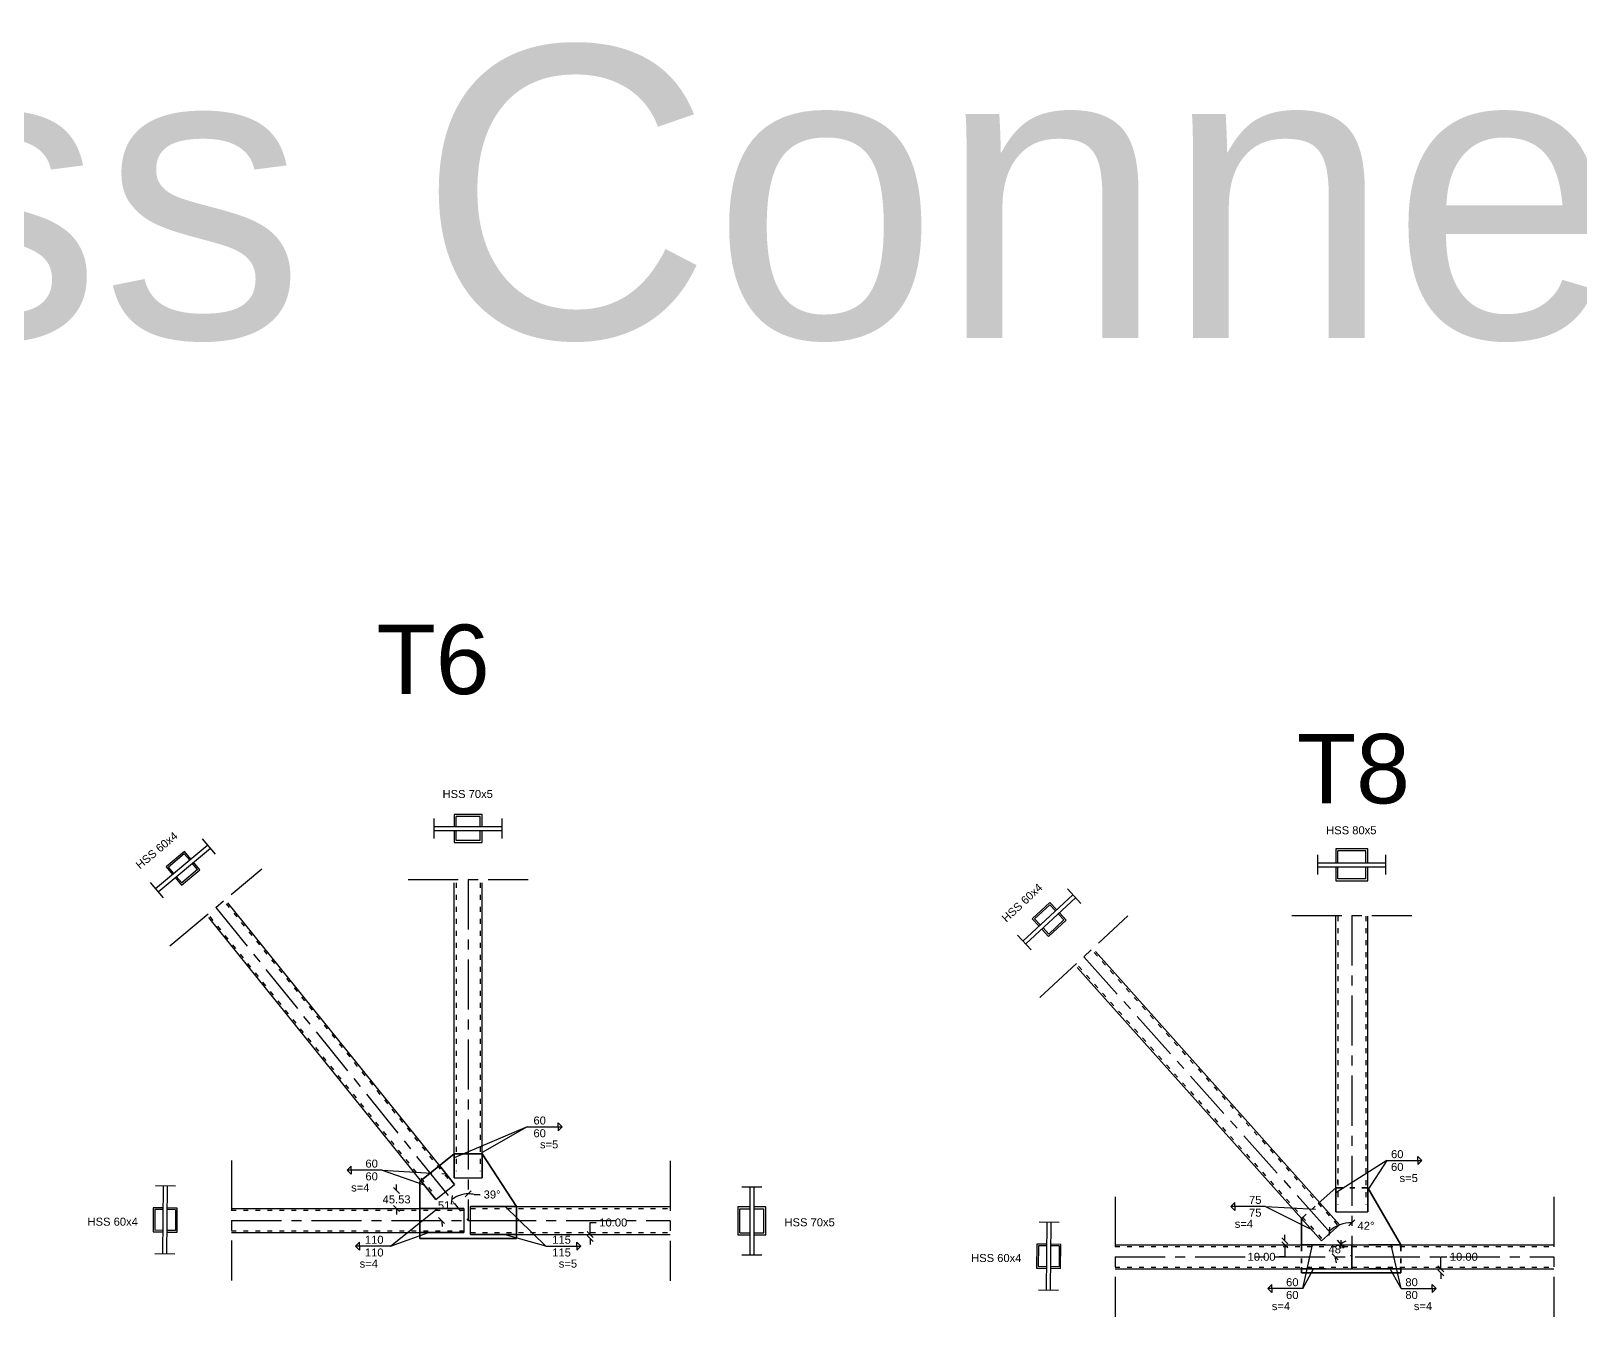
# Model space of a CAD drawing. Header units: inches. Extents: x -15 to 1885144, y -42615 to 866270.
# Drawn here: x 848582 to 852457, y 74455 to 77669 of the extents above; entities that cross this region are included whole.
import ezdxf

# ---------------------------------------------------------------- set-up
doc = ezdxf.new("R2010")
doc.units = ezdxf.units.IN
doc.header["$LTSCALE"] = 100
doc.header["$MEASUREMENT"] = 0
doc.linetypes.add('CENTER', pattern=[2, 1.25, -0.25, 0.25, -0.25])
doc.linetypes.add('dash line', pattern=[30, 12, -18])
doc.layers.add('gusset plate', color=1, linetype='Continuous', lineweight=35)
doc.layers.add('weld', color=2, linetype='Continuous', lineweight=35)
for name, color, linetype in [('sections', 3, 'Continuous'), ('sections Dimensions', 6, 'Continuous'), ('text', 3, 'Continuous')]:
    doc.layers.add(name, color=color, linetype=linetype)
doc.styles.get("Standard").update_dxf_attribs({"font": 'arial.ttf'})
doc.dimstyles.new('connections', dxfattribs={"dimtxt": 20, "dimasz": 15, "dimexe": 0.0625, "dimexo": 0.0625, "dimgap": 10, "dimtad": 0, "dimtih": 1, "dimtoh": 1, "dimzin": 0, "dimdsep": 46, "dimtxsty": 'Standard', "dimblk": 'OBLIQUE', "dimcen": 0.09, "dimse1": 1, "dimse2": 1, "dimclrd": 256, "dimclre": 256, "dimclrt": 256, "dimadec": 0, "dimazin": 0, "dimtfac": 1, "dimtofl": 0, "dimtmove": 0, "dimatfit": 3, "dimfxl": 1, "dimtfillclr": 256, "dimtolj": 1, "dimtzin": 0, "dimlwe": -1, "dimarcsym": 0})

# ---------------------------------------------------------------- blocks, each defined once
blk = doc.blocks.new('_Oblique')
at = {"color": 0, "linetype": 'ByBlock', "lineweight": -2}
blk.add_line((-0.5, -0.5), (0.5, 0.5), dxfattribs=at)
blk = doc.blocks.new('*D610')
at = {"layer": 'Defpoints', "color": 0, "transparency": 16777216}
for p in [(849796.1, 74661.1), (849796.1, 74651.1), (849980.1, 74661.1)]:
    blk.add_point(p, dxfattribs=at)
at = {"layer": 'sections Dimensions', "lineweight": -2, "transparency": 16777216}
for p, q in [((849980.1, 74661.1), (849980.1, 74691.1)), ((849980.1, 74691.1), (849995.1, 74691.1)), ((849980.1, 74651.1), (849980.1, 74636.1))]:
    blk.add_line(p, q, dxfattribs=at)
at = {"layer": 'sections Dimensions', "lineweight": -2, "transparency": 16777216, "xscale": 15, "yscale": 15, "zscale": 15}
for p, rotation in [((849980.1, 74661.1), 270), ((849980.1, 74651.1), 90)]:
    blk.add_blockref('_Oblique', p, dxfattribs=dict(at, rotation=rotation))
at = {"layer": 'sections Dimensions', "transparency": 16777216, "insert": (850037.9, 74691.1), "char_height": 20, "attachment_point": 5}
blk.add_mtext('\\A1;10.00', dxfattribs=at)
blk = doc.blocks.new('*D611')
at = {"layer": 'Defpoints', "color": 0, "transparency": 16777216}
for p in [(849588.2, 74771.6), (849496.2, 74726.1), (849588.2, 74726.1)]:
    blk.add_point(p, dxfattribs=at)
at = {"layer": 'sections Dimensions', "lineweight": -2, "transparency": 16777216}
for p, q in [((849496.2, 74771.6), (849496.2, 74786.6)), ((849496.2, 74726.1), (849496.2, 74711.1))]:
    blk.add_line(p, q, dxfattribs=at)
at = {"layer": 'sections Dimensions', "lineweight": -2, "transparency": 16777216, "xscale": 15, "yscale": 15, "zscale": 15}
for p, rotation in [((849496.2, 74771.6), 270), ((849496.2, 74726.1), 90)]:
    blk.add_blockref('_Oblique', p, dxfattribs=dict(at, rotation=rotation))
at = {"layer": 'sections Dimensions', "transparency": 16777216, "insert": (849496.2, 74748.8), "char_height": 20, "attachment_point": 5}
blk.add_mtext('\\A1;45.53', dxfattribs=at)
blk = doc.blocks.new('*D612')
at = {"layer": 'Defpoints', "color": 0, "transparency": 16777216}
for p in [(849044.2, 75478.9), (849611.7, 74715.6), (849083.4, 74696.1), (849664.6, 74696.1), (849675.5, 74696.1)]:
    blk.add_point(p, dxfattribs=at)
at = {"layer": 'sections Dimensions', "lineweight": -2, "transparency": 16777216}
for start, end in [(115.9739, 128.8845), (180, 192.9106)]:
    blk.add_arc((849675.5, 74696.1), 66.7, start, end, dxfattribs=at)
at = {"layer": 'sections Dimensions', "lineweight": -2, "transparency": 16777216, "xscale": 15, "yscale": 15, "zscale": 15}
for p, rotation in [((849633.6, 74748), 218.884496433718), ((849608.8, 74696.1), 89.99999999998921)]:
    blk.add_blockref('_Oblique', p, dxfattribs=dict(at, rotation=rotation))
at = {"layer": 'sections Dimensions', "transparency": 16777216, "insert": (849620.5, 74733.9), "char_height": 20, "attachment_point": 5}
blk.add_mtext('\\A1;51°', dxfattribs=at)
blk = doc.blocks.new('*D613')
at = {"layer": 'Defpoints', "color": 0, "transparency": 16777216}
for p in [(849044.2, 75478.9), (849646.3, 74756.1), (849675.5, 74731.1), (849675.5, 74696.1), (849675.5, 74661.1)]:
    blk.add_point(p, dxfattribs=at)
at = {"layer": 'sections Dimensions', "lineweight": -2, "transparency": 16777216}
blk.add_line((849690.4, 74761.1), (849705.4, 74761.1), dxfattribs=at)
for start, end in [(90, 128.8845), (77.0894, 90)]:
    blk.add_arc((849675.5, 74696.1), 66.7, start, end, dxfattribs=at)
at = {"layer": 'sections Dimensions', "lineweight": -2, "transparency": 16777216, "xscale": 15, "yscale": 15, "zscale": 15}
for p, rotation in [((849633.6, 74748), 218.8844964337192), ((849675.5, 74762.8), 359.9999999998232)]:
    blk.add_blockref('_Oblique', p, dxfattribs=dict(at, rotation=rotation))
at = {"layer": 'sections Dimensions', "transparency": 16777216, "insert": (849735, 74761.1), "char_height": 20, "attachment_point": 5}
blk.add_mtext('\\A1;39°', dxfattribs=at)
blk = doc.blocks.new('*D618')
at = {"layer": 'Defpoints', "color": 0, "transparency": 16777216}
for p in [(851964.2, 74575.4), (851964.2, 74565.4), (852106.2, 74575.4)]:
    blk.add_point(p, dxfattribs=at)
at = {"layer": 'sections Dimensions', "lineweight": -2, "transparency": 16777216}
for p, q in [((852106.2, 74575.4), (852106.2, 74605.4)), ((852106.2, 74605.4), (852121.2, 74605.4)), ((852106.2, 74565.4), (852106.2, 74550.4))]:
    blk.add_line(p, q, dxfattribs=at)
at = {"layer": 'sections Dimensions', "lineweight": -2, "transparency": 16777216, "xscale": 15, "yscale": 15, "zscale": 15}
for p, rotation in [((852106.2, 74575.4), 270), ((852106.2, 74565.4), 90)]:
    blk.add_blockref('_Oblique', p, dxfattribs=dict(at, rotation=rotation))
at = {"layer": 'sections Dimensions', "transparency": 16777216, "insert": (852164, 74605.4), "char_height": 20, "attachment_point": 5}
blk.add_mtext('\\A1;10.00', dxfattribs=at)
blk = doc.blocks.new('*D619')
at = {"layer": 'Defpoints', "color": 0, "transparency": 16777216}
for p in [(851716.2, 74635.4), (851808.2, 74645.4), (851808.2, 74635.4)]:
    blk.add_point(p, dxfattribs=at)
at = {"layer": 'sections Dimensions', "lineweight": -2, "transparency": 16777216}
for p, q in [((851716.2, 74645.4), (851716.2, 74660.4)), ((851716.2, 74635.4), (851716.2, 74605.4)), ((851716.2, 74605.4), (851701.2, 74605.4))]:
    blk.add_line(p, q, dxfattribs=at)
at = {"layer": 'sections Dimensions', "lineweight": -2, "transparency": 16777216, "xscale": 15, "yscale": 15, "zscale": 15}
for p, rotation in [((851716.2, 74645.4), 270), ((851716.2, 74635.4), 90)]:
    blk.add_blockref('_Oblique', p, dxfattribs=dict(at, rotation=rotation))
at = {"layer": 'sections Dimensions', "transparency": 16777216, "insert": (851658.4, 74605.4), "char_height": 20, "attachment_point": 5}
blk.add_mtext('\\A1;10.00', dxfattribs=at)
blk = doc.blocks.new('*D620')
at = {"layer": 'Defpoints', "color": 0, "transparency": 16777216}
for p in [(851214.4, 75355.5), (851292.1, 74605.4), (851844, 74616.9), (851884.2, 74605.4), (852034.2, 74605.4)]:
    blk.add_point(p, dxfattribs=at)
at = {"layer": 'sections Dimensions', "lineweight": -2, "transparency": 16777216}
for start, end in [(111.0834, 131.7603), (180, 200.6769)]:
    blk.add_arc((851884.2, 74605.4), 41.8, start, end, dxfattribs=at)
at = {"layer": 'sections Dimensions', "lineweight": -2, "transparency": 16777216, "xscale": 15, "yscale": 15, "zscale": 15}
for p, rotation in [((851856.3, 74636.5), 221.7602997039044), ((851842.4, 74605.4), 90.00000000000543)]:
    blk.add_blockref('_Oblique', p, dxfattribs=dict(at, rotation=rotation))
at = {"layer": 'sections Dimensions', "transparency": 16777216, "insert": (851846.8, 74624.1), "char_height": 20, "attachment_point": 5}
blk.add_mtext('\\A1;48°', dxfattribs=at)
blk = doc.blocks.new('*D621')
at = {"layer": 'Defpoints', "color": 0, "transparency": 16777216}
for p in [(851214.4, 75355.5), (851844.4, 74680.7), (851884.2, 74635.4), (851884.2, 74605.4), (851884.2, 74575.4)]:
    blk.add_point(p, dxfattribs=at)
at = {"layer": 'sections Dimensions', "lineweight": -2, "transparency": 16777216}
blk.add_arc((851884.2, 74605.4), 85.3, 90, 131.7603, dxfattribs=at)
at = {"layer": 'sections Dimensions', "lineweight": -2, "transparency": 16777216, "xscale": 15, "yscale": 15, "zscale": 15}
for p, rotation in [((851827.4, 74669), 221.7602997039056), ((851884.2, 74690.6), 359.9999999999337)]:
    blk.add_blockref('_Oblique', p, dxfattribs=dict(at, rotation=rotation))
at = {"layer": 'sections Dimensions', "transparency": 16777216, "insert": (851919.4, 74683), "char_height": 20, "attachment_point": 5}
blk.add_mtext('\\A1;42°', dxfattribs=at)

msp = doc.modelspace()

# ---------------------------------------------------------------- linework, layer by layer
at = {"layer": 'gusset plate', "linetype": 'dash line'}
for p, q in [((849554.631, 74794.013), (849640.465, 74863.234)), ((849710.465, 74863.234), (849796.056, 74731.076)), ((849554.631, 74794.013), (849554.631, 74651.076)), ((851800.061, 74738.6), (851844.172, 74777.985)), ((851844.172, 74777.985), (851849.172, 74777.985)), ((851919.172, 74777.985), (851924.172, 74777.985)), ((852006.636, 74635.358), (851924.172, 74777.985)), ((851758.288, 74701.303), (851761.279, 74703.973)), ((851758.337, 74701.347), (851758.337, 74631.358)), ((852006.636, 74635.358), (852006.636, 74631.358)), ((851758.337, 74579.358), (851758.337, 74565.358)), ((852006.636, 74565.358), (851964.172, 74565.358)), ((852006.636, 74579.358), (852006.636, 74565.358))]:
    msp.add_line(p, q, dxfattribs=at)
at = {"layer": 'gusset plate', "linetype": 'CENTER'}
msp.add_line((849640.465, 74863.234), (849710.465, 74863.234), dxfattribs=at)
at = {"layer": 'gusset plate', "linetype": 'dash line', "ltscale": 0.01}
for p, q in [((851849.172, 74777.985), (851919.172, 74777.985)), ((851761.279, 74703.973), (851800.061, 74738.6)), ((851758.337, 74631.358), (851758.337, 74579.358)), ((852006.636, 74631.358), (852006.636, 74579.358))]:
    msp.add_line(p, q, dxfattribs=at)
at = {"layer": 'gusset plate', "linetype": 'ByBlock'}
for p, q in [((849796.056, 74731.076), (849796.056, 74651.076)), ((849796.056, 74651.076), (849554.631, 74651.076)), ((851964.172, 74565.358), (851758.337, 74565.358))]:
    msp.add_line(p, q, dxfattribs=at)
at = {"layer": 'sections'}
for p, q in [((849710.465, 75711.351), (849640.465, 75711.351)), ((849640.465, 75711.351), (849640.465, 75681.351)), ((849710.465, 75681.351), (849710.465, 75711.351)), ((849590.465, 75681.351), (849760.465, 75681.351)), ((849590.465, 75671.351), (849760.465, 75671.351)), ((849640.465, 75671.351), (849640.465, 75641.351)), ((849645.465, 75681.351), (849645.465, 75706.351)), ((849705.465, 75706.351), (849645.465, 75706.351)), ((849645.465, 75646.351), (849645.465, 75671.351)), ((849705.465, 75681.351), (849705.465, 75706.351)), ((849705.465, 75646.351), (849705.465, 75671.351)), ((849710.465, 75641.351), (849710.465, 75671.351)), ((848893.947, 75525.711), (849024.193, 75634.962)), ((849640.465, 75641.351), (849710.465, 75641.351)), ((849705.465, 75646.351), (849645.465, 75646.351)), ((848900.373, 75518.049), (849030.62, 75627.301)), ((848965.988, 75618.77), (848920.019, 75580.211)), ((848965.494, 75613.135), (848925.654, 75579.717)), ((848978.99, 75597.046), (848965.494, 75613.135)), ((848982.055, 75599.616), (848965.988, 75618.77)), ((851924.172, 75625.634), (851844.172, 75625.634)), ((851844.172, 75625.634), (851844.172, 75590.634)), ((851849.172, 75590.634), (851849.172, 75620.634)), ((851919.172, 75620.634), (851849.172, 75620.634)), ((851919.172, 75590.634), (851919.172, 75620.634)), ((851924.172, 75590.634), (851924.172, 75625.634)), ((848920.019, 75580.211), (848936.085, 75561.057)), ((848939.15, 75563.628), (848925.654, 75579.717)), ((848959.072, 75539.877), (848945.576, 75555.966)), ((848958.578, 75534.241), (849004.548, 75572.801)), ((848998.912, 75573.295), (848959.072, 75539.877)), ((848998.912, 75573.295), (848985.417, 75589.384)), ((849004.548, 75572.801), (848988.481, 75591.955)), ((851799.172, 75590.634), (851969.172, 75590.634)), ((851799.172, 75580.634), (851969.172, 75580.634)), ((851844.172, 75580.634), (851844.172, 75545.634)), ((851849.172, 75550.634), (851849.172, 75580.634)), ((851919.172, 75550.634), (851919.172, 75580.634)), ((851924.172, 75545.634), (851924.172, 75580.634)), ((848942.512, 75553.395), (848958.578, 75534.241)), ((849640.465, 74819.322), (849640.465, 75540.027)), ((849710.465, 74819.322), (849710.465, 75540.027)), ((851844.172, 75545.634), (851924.172, 75545.634)), ((851919.172, 75550.634), (851849.172, 75550.634)), ((849073.415, 75490.408), (849628.866, 74801.648)), ((851062.014, 75394.739), (851186.615, 75510.387)), ((851068.817, 75387.409), (851193.418, 75503.058)), ((851129.296, 75491.295), (851085.319, 75450.478)), ((851129.085, 75485.642), (851090.972, 75450.267)), ((851143.371, 75470.25), (851129.085, 75485.642)), ((851146.303, 75472.971), (851129.296, 75491.295)), ((849026.286, 75453.269), (849582.162, 74763.983)), ((851085.319, 75450.478), (851102.326, 75432.154)), ((851105.258, 75434.876), (851090.972, 75450.267)), ((851126.136, 75406.501), (851170.113, 75447.318)), ((851164.46, 75447.529), (851126.346, 75412.154)), ((851164.46, 75447.529), (851150.174, 75462.921)), ((851170.113, 75447.318), (851153.106, 75465.642)), ((851844.172, 74736.005), (851844.172, 75456.709)), ((851924.172, 74736.005), (851924.172, 75456.709)), ((851109.129, 75424.825), (851126.136, 75406.501)), ((851126.346, 75412.154), (851112.06, 75427.546)), ((851243.027, 75368.484), (851852.996, 74685.319)), ((851197.821, 75329.027), (851808.24, 74645.358)), ((848911.965, 74612.503), (848913.383, 74782.497)), ((848921.964, 74612.419), (848923.382, 74782.414)), ((850379.441, 74780.726), (850379.441, 74610.726)), ((850389.441, 74780.726), (850389.441, 74610.726)), ((848887.925, 74727.707), (848887.424, 74667.709)), ((848912.924, 74727.499), (848887.925, 74727.707)), ((848891.891, 74723.674), (848891.458, 74671.676)), ((848912.891, 74723.499), (848891.891, 74723.674)), ((848943.89, 74723.24), (848922.89, 74723.416)), ((848947.923, 74727.207), (848922.924, 74727.415)), ((848943.89, 74723.24), (848943.456, 74671.242)), ((848947.422, 74667.209), (848947.923, 74727.207)), ((849083.433, 74726.076), (849664.631, 74726.076)), ((849681.056, 74731.076), (850180.255, 74731.076)), ((850349.441, 74730.726), (850349.441, 74660.726)), ((850379.441, 74730.726), (850349.441, 74730.726)), ((850354.441, 74725.726), (850379.441, 74725.726)), ((850354.441, 74665.726), (850354.441, 74725.726)), ((850419.441, 74730.726), (850389.441, 74730.726)), ((850389.441, 74725.726), (850414.441, 74725.726)), ((850414.441, 74665.726), (850414.441, 74725.726)), ((850419.441, 74660.726), (850419.441, 74730.726)), ((848887.424, 74667.709), (848912.424, 74667.501)), ((848912.457, 74671.501), (848891.458, 74671.676)), ((848922.423, 74667.418), (848947.422, 74667.209)), ((848943.456, 74671.242), (848922.457, 74671.417)), ((849083.433, 74666.076), (849664.631, 74666.076)), ((850354.441, 74665.726), (850379.441, 74665.726)), ((850389.441, 74665.726), (850414.441, 74665.726)), ((851120.671, 74521.785), (851122.089, 74691.779)), ((851130.671, 74521.702), (851132.089, 74691.696)), ((849681.056, 74661.076), (850180.255, 74661.076)), ((850349.441, 74660.726), (850379.441, 74660.726)), ((850389.441, 74660.726), (850419.441, 74660.726)), ((851096.631, 74636.99), (851096.131, 74576.992)), ((851121.63, 74636.781), (851096.631, 74636.99)), ((851100.598, 74632.957), (851100.164, 74580.958)), ((851121.597, 74632.781), (851100.598, 74632.957)), ((851152.596, 74632.523), (851131.597, 74632.698)), ((851156.629, 74636.489), (851131.63, 74636.698)), ((851152.596, 74632.523), (851152.162, 74580.525)), ((851156.129, 74576.491), (851156.629, 74636.489)), ((851292.139, 74635.358), (851884.172, 74635.358)), ((851884.172, 74635.358), (852388.962, 74635.358)), ((851096.131, 74576.992), (851121.13, 74576.783)), ((851121.163, 74580.783), (851100.164, 74580.958)), ((851131.13, 74576.7), (851156.129, 74576.491)), ((851152.162, 74580.525), (851131.163, 74580.7)), ((851292.139, 74575.358), (851884.172, 74575.358)), ((851884.172, 74575.358), (852388.962, 74575.358))]:
    msp.add_line(p, q, dxfattribs=at)
at = {"layer": 'sections', "linetype": 'CENTER'}
for p, q in [((849590.465, 75651.379), (849590.465, 75701.324)), ((849760.465, 75651.379), (849760.465, 75701.324)), ((849043.455, 75611.999), (849011.358, 75650.264)), ((851799.172, 75560.662), (851799.172, 75610.606)), ((851969.172, 75560.662), (851969.172, 75610.606)), ((848929.23, 75382.504), (849159.077, 75575.301)), ((848913.208, 75502.748), (848881.112, 75541.013)), ((849525.465, 75548.958), (849825.465, 75548.958)), ((849675.465, 75548.958), (849675.465, 74696.076)), ((851207.004, 75488.419), (851173.028, 75525.026)), ((849044.153, 75478.902), (849675.465, 74696.076)), ((851104.437, 75253.483), (851324.322, 75457.568)), ((851734.172, 75458.24), (852034.172, 75458.24)), ((851884.172, 75458.24), (851884.172, 74605.358)), ((851082.403, 75372.771), (851048.427, 75409.377)), ((851214.38, 75355.525), (851884.172, 74605.358)), ((849640.465, 74879.322), (849640.465, 74889.322)), ((849083.433, 74846.076), (849083.433, 74546.076)), ((850180.255, 74845.726), (850180.255, 74545.726)), ((848943.354, 74782.247), (848893.411, 74782.664)), ((850359.469, 74780.726), (850409.413, 74780.726)), ((851849.172, 74788.605), (851849.172, 74798.605)), ((851292.139, 74755.358), (851292.139, 74455.358)), ((852388.962, 74755.008), (852388.962, 74455.008)), ((849083.433, 74696.076), (849664.631, 74696.076)), ((849675.465, 74696.076), (849825.465, 74696.076)), ((849720.465, 74696.076), (850180.255, 74696.076)), ((851152.06, 74691.529), (851102.118, 74691.946)), ((848941.936, 74612.253), (848891.993, 74612.669)), ((850359.469, 74610.726), (850409.413, 74610.726)), ((851292.139, 74605.358), (852034.172, 74605.358)), ((851929.172, 74605.358), (852388.962, 74605.358)), ((851150.642, 74521.535), (851100.7, 74521.952))]:
    msp.add_line(p, q, dxfattribs=at)
at = {"layer": 'sections', "linetype": 'dash line', "ltscale": 0.01}
for p, q in [((849645.465, 75540.027), (849645.465, 74819.322)), ((849705.465, 75540.027), (849705.465, 74819.322)), ((849070.301, 75487.897), (849625.753, 74799.137)), ((849029.491, 75455.681), (849585.282, 74766.499)), ((851849.172, 75456.709), (851849.172, 74736.005)), ((851919.172, 75456.709), (851919.172, 74736.005)), ((851240.043, 75365.82), (851850.012, 74682.655)), ((851200.9, 75331.598), (851740.434, 74727.32)), ((849083.433, 74722.076), (849664.631, 74722.076)), ((849681.056, 74726.076), (850180.255, 74726.076)), ((851740.434, 74727.32), (851811.23, 74648.028)), ((849083.433, 74670.076), (849664.631, 74670.076)), ((849681.056, 74666.076), (850180.255, 74666.076)), ((851292.139, 74631.358), (851884.172, 74631.358)), ((851884.172, 74631.358), (852388.962, 74631.358)), ((851292.139, 74579.358), (851884.172, 74579.358)), ((851884.172, 74579.358), (852388.962, 74579.358))]:
    msp.add_line(p, q, dxfattribs=at)
at = {"layer": 'sections', "linetype": 'dash line'}
for p, q in [((849594.303, 74748.927), (849641.008, 74786.592)), ((849664.631, 74726.076), (849664.631, 74666.076)), ((849681.056, 74661.076), (849681.056, 74731.076))]:
    msp.add_line(p, q, dxfattribs=at)
at = {"layer": 'sections', "linetype": 'ByBlock'}
for p, q in [((849640.465, 74803.234), (849710.465, 74803.234)), ((851844.172, 74717.985), (851924.172, 74717.985)), ((851808.24, 74645.358), (851852.996, 74685.319)), ((851884.172, 74640.358), (851884.172, 74575.358)), ((851884.172, 74575.358), (851884.172, 74635.358))]:
    msp.add_line(p, q, dxfattribs=at)
at = {"layer": 'sections Dimensions'}
for p, q in [((849910.07, 74930.133), (849900.07, 74940.133)), ((849900.07, 74930.133), (849900.07, 74940.133)), ((849822.642, 74930.133), (849640.465, 74853.216)), ((849822.642, 74930.133), (849710.465, 74866.32)), ((849822.642, 74930.133), (849910.07, 74930.133)), ((849910.07, 74930.133), (849900.07, 74920.133)), ((849900.07, 74930.133), (849900.07, 74920.133)), ((849372.485, 74822.34), (849382.485, 74832.34)), ((849459.912, 74822.34), (849372.485, 74822.34)), ((849372.485, 74822.34), (849382.485, 74812.34)), ((849382.485, 74822.34), (849382.485, 74832.34)), ((849382.485, 74822.34), (849382.485, 74812.34)), ((851971.302, 74845.964), (851844.172, 74765.092)), ((851971.302, 74845.964), (851924.172, 74773.093)), ((851971.302, 74845.964), (852058.729, 74845.964)), ((852058.729, 74845.964), (852048.729, 74855.964)), ((852048.729, 74845.964), (852048.729, 74855.964)), ((852058.729, 74845.964), (852048.729, 74835.964)), ((852048.729, 74845.964), (852048.729, 74835.964)), ((851581.191, 74731.622), (851591.191, 74741.622)), ((851591.191, 74731.622), (851591.191, 74741.622)), ((849481.062, 74632.059), (849598.844, 74726.076)), ((849869.624, 74632.059), (849767.827, 74731.076)), ((851668.619, 74731.622), (851581.191, 74731.622)), ((851581.191, 74731.622), (851591.191, 74721.622)), ((851591.191, 74731.622), (851591.191, 74721.622)), ((849481.062, 74632.059), (849576.327, 74666.076)), ((849393.635, 74632.059), (849403.635, 74642.059)), ((849481.062, 74632.059), (849393.635, 74632.059)), ((849393.635, 74632.059), (849403.635, 74622.059)), ((849403.635, 74632.059), (849403.635, 74642.059)), ((849403.635, 74632.059), (849403.635, 74622.059)), ((849869.624, 74632.059), (849765.088, 74661.076)), ((849869.624, 74632.059), (849957.052, 74632.059)), ((849957.052, 74632.059), (849947.052, 74642.059)), ((849947.052, 74632.059), (849947.052, 74642.059)), ((849957.052, 74632.059), (849947.052, 74622.059)), ((849947.052, 74632.059), (849947.052, 74622.059)), ((851673.856, 74525.88), (851683.856, 74535.88)), ((851761.283, 74525.88), (851673.856, 74525.88)), ((851673.856, 74525.88), (851683.856, 74515.88)), ((851683.856, 74525.88), (851683.856, 74535.88)), ((851683.856, 74525.88), (851683.856, 74515.88)), ((852007.06, 74525.88), (852094.488, 74525.88)), ((852094.488, 74525.88), (852084.488, 74535.88)), ((852084.488, 74525.88), (852084.488, 74535.88)), ((852094.488, 74525.88), (852084.488, 74515.88)), ((852084.488, 74525.88), (852084.488, 74515.88))]:
    msp.add_line(p, q, dxfattribs=at)
at = {"layer": 'sections Dimensions', "linetype": 'CENTER'}
for p, q in [((849459.912, 74822.34), (849619.91, 74812.754)), ((849459.912, 74822.34), (849565.102, 74785.136)), ((851668.619, 74731.622), (851819.737, 74722.568)), ((851668.619, 74731.622), (851783.264, 74673.331))]:
    msp.add_line(p, q, dxfattribs=at)
at = {"layer": 'sections Dimensions', "linetype": 'dash line'}
for p, q in [((851761.283, 74525.88), (851786.073, 74635.358)), ((852007.06, 74525.88), (851982.271, 74635.358)), ((851761.283, 74525.88), (851788.337, 74575.358)), ((852007.06, 74525.88), (851980.007, 74575.358))]:
    msp.add_line(p, q, dxfattribs=at)
at = {"layer": 'weld', "linetype": 'ByBlock'}
for p, q in [((849640.465, 74803.234), (849640.465, 74863.234)), ((849710.465, 74803.234), (849710.465, 74863.234)), ((851852.996, 74685.319), (851803.045, 74741.264)), ((851844.172, 74717.985), (851844.172, 74777.985)), ((851924.172, 74717.985), (851924.172, 74777.985)), ((849664.631, 74726.076), (849554.631, 74726.076)), ((849681.056, 74731.076), (849796.056, 74731.076)), ((849664.631, 74666.076), (849554.631, 74666.076)), ((851808.24, 74645.358), (851758.288, 74701.303)), ((849681.056, 74661.076), (849796.056, 74661.076)), ((851818.337, 74635.358), (851758.337, 74635.358)), ((851926.636, 74635.358), (852006.636, 74635.358)), ((851818.337, 74575.358), (851758.337, 74575.358)), ((851926.636, 74575.358), (852006.636, 74575.358))]:
    msp.add_line(p, q, dxfattribs=at)
at = {"layer": 'weld', "linetype": 'dash line'}
for p, q in [((849641.008, 74786.592), (849603.343, 74833.297)), ((849594.303, 74748.927), (849556.638, 74795.632))]:
    msp.add_line(p, q, dxfattribs=at)

# ---------------------------------------------------------------- texts
at = {"layer": 'sections', "linetype": 'CENTER'}
msp.add_text('Lower truss Connections', height=728.39235, dxfattribs=at).set_placement((844008.775, 76902.313))
at = {"layer": 'sections Dimensions', "linetype": 'dash line'}
for s, p in [('HSS 70x5', (849611.098, 75752.328)), ('HSS 80x5', (851819.805, 75661.61)), ('60', (849838.337, 74936.206)), ('60', (849838.337, 74904.32)), ('s=5', (849854.597, 74876.488)), ('60', (851982.078, 74852.036)), ('60', (849418.345, 74828.412)), ('60', (851982.078, 74820.151)), ('s=4', (849382.623, 74768.694)), ('60', (849418.345, 74796.527)), ('s=5', (852003.257, 74792.318)), ('75', (851627.052, 74737.695)), ('HSS 60x4', (848723.64, 74683.245)), ('HSS 70x5', (850465.816, 74681.718)), ('75', (851627.052, 74705.809)), ('s=4', (851591.33, 74677.977)), ('110', (849417.045, 74638.131)), ('110', (849417.045, 74606.246)), ('115', (849885.319, 74638.131)), ('115', (849885.319, 74606.246)), ('s=4', (849403.773, 74578.413)), ('s=5', (849901.579, 74578.413)), ('HSS 60x4', (850932.347, 74592.528)), ('60', (851719.717, 74531.953)), ('80', (852017.836, 74531.953)), ('60', (851719.717, 74500.067)), ('80', (852017.836, 74500.067)), ('s=4', (851683.994, 74472.235)), ('s=4', (852039.015, 74472.235))]:
    msp.add_text(s, height=20, dxfattribs=at).set_placement(p)
for rotation, p in [(39.990079, (848854.711, 75573.305)), (42.865882, (851020.439, 75440.304))]:
    msp.add_text('HSS 60x4', height=20, rotation=rotation, dxfattribs=at).set_placement(p)
at = {"layer": 'text'}
for s, p in [('T6', (849445.994, 76012.017)), ('T8', (851746.479, 75738.848))]:
    msp.add_text(s, height=173.6094, dxfattribs=at).set_placement(p)

# ---------------------------------------------------------------- dimensions: what is measured, and where the dimension line sits
at = {"layer": 'sections Dimensions'}
for base, line1, line2, picture, middle in [((849611.684, 74715.622), ((849044.153, 75478.902), (849675.465, 74696.076)), ((849083.433, 74696.076), (849664.631, 74696.076)), '*D612', (849620.509, 74733.89)), ((851844.015, 74616.933), ((851214.38, 75355.525), (851884.172, 74605.358)), ((851292.139, 74605.358), (852034.172, 74605.358)), '*D620', (851846.837, 74624.136)), ((851844.357, 74680.745), ((851884.172, 74575.358), (851884.172, 74635.358)), ((851214.38, 75355.525), (851884.172, 74605.358)), '*D621', (851919.382, 74683.003))]:
    dim = msp.add_angular_dim_2l(base=base, line1=line1, line2=line2, dimstyle='connections', dxfattribs=at)
    dim.commit()
    dim.dimension.update_dxf_attribs({"geometry": picture, "text_midpoint": middle, "dimtype": 162})
dim = msp.add_angular_dim_2l(base=(849646.303, 74756.073), line1=((849675.465, 74661.076), (849675.465, 74731.076)), line2=((849044.153, 75478.902), (849675.465, 74696.076)), dimstyle='connections', dxfattribs=at)
dim.commit()
dim.dimension.update_dxf_attribs({"geometry": '*D613', "text_midpoint": (849734.981, 74761.098)})
for base, p1, p2, picture, middle in [((849496.15632, 74726.07562), (849588.22204, 74771.6106), (849588.22204, 74726.07562), '*D611', (849496.15632, 74748.84311)), ((849980.15, 74661.076), (849796.056, 74651.076), (849796.056, 74661.076), '*D610', (850037.919, 74691.076)), ((851716.174, 74635.358), (851808.24, 74645.358), (851808.24, 74635.358), '*D619', (851658.405, 74605.358))]:
    dim = msp.add_linear_dim(base=base, p1=p1, p2=p2, angle=90, dimstyle='connections', dxfattribs=at)
    dim.commit()
    dim.dimension.update_dxf_attribs({"geometry": picture, "text_midpoint": middle})
dim = msp.add_linear_dim(base=(852106.199, 74575.358), p1=(851964.172, 74565.358), p2=(851964.172, 74575.358), angle=90, dimstyle='connections', dxfattribs=at)
dim.commit()
dim.dimension.update_dxf_attribs({"geometry": '*D618', "text_midpoint": (852163.969, 74605.358), "dimtype": 160})

doc.saveas('drawing.dxf')
